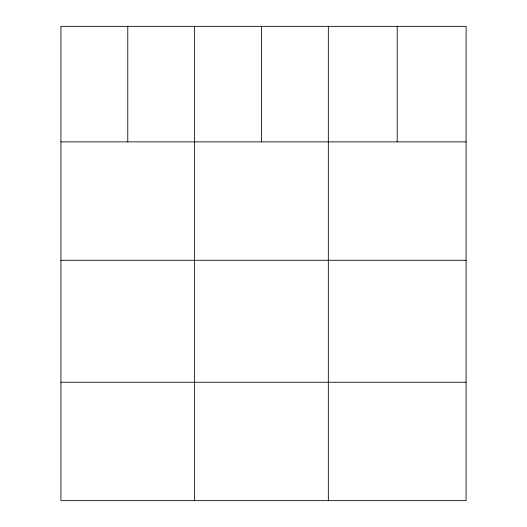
<?xml version="1.0" encoding="UTF-8"?>
<svg xmlns="http://www.w3.org/2000/svg" width="527" height="527" viewBox="0 0 527 527"><rect width="100%" height="100%" fill="white"/><g stroke="black" fill="none" stroke-linecap="round" stroke-linejoin="round"><path stroke-width="0.79" d="M466.079 141.882L466.079 500.65L60.921 500.65L60.921 26.35L466.079 26.35L466.079 141.882L60.921 141.882M60.921 260.279L466.079 260.279M60.921 382.259L466.079 382.259M397.206 26.35L397.206 141.882M328.328 26.35L328.328 500.65M261.471 26.35L261.471 141.882M194.621 26.35L194.621 500.65M127.771 26.35L127.771 141.882"/></g></svg>
